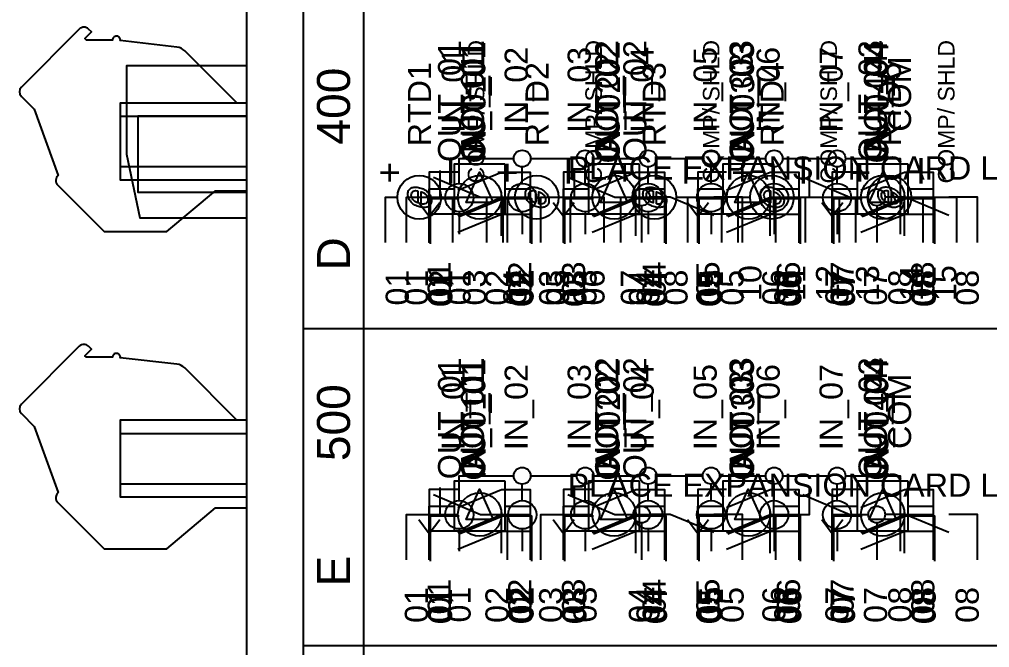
# Model space of a CAD drawing. Extents: x 0.3 to 23.7, y 0.2 to 17.8.
# Drawn here: x 8.674 to 11.563, y 3.17 to 5.042 of the extents above; entities that cross this region are included whole.
import ezdxf

# ---------------------------------------------------------------- set-up
doc = ezdxf.new("R2010")
doc.units = 0
doc.header["$MEASUREMENT"] = 0
for name, color, linetype in [('3_01__0-__EMPTY', 7, 'CONTINUOUS'), ('3_02__B-___3__DI___4__DO__', 7, 'CONTINUOUS'), ('3_03__1-___4__DI___4__DO_E', 7, 'CONTINUOUS'), ('3_04__C-___4__DI___4__DO_F', 7, 'CONTINUOUS'), ('3_05__D-___4__DI___3__DO_E', 7, 'CONTINUOUS'), ('3_06__2-___8__DO__ELECTROM', 7, 'CONTINUOUS'), ('3_07__3-___8__DI', 7, 'CONTINUOUS'), ('3_08__4-___14__DI', 7, 'CONTINUOUS'), ('3_09__6-___4__AI___4__AO__', 7, 'CONTINUOUS'), ('3_10__9-___10__RTD_INPUTS', 7, 'CONTINUOUS'), ('4_01__0-__EMPTY', 7, 'CONTINUOUS'), ('4_02__B-___3__DI___4__DO__', 7, 'CONTINUOUS'), ('4_03__1-___4__DI___4__DO_E', 7, 'CONTINUOUS'), ('4_04__C-___4__DI___4__DO_F', 7, 'CONTINUOUS'), ('4_05__D-___4__DI___3__DO_E', 7, 'CONTINUOUS'), ('4_06__2-___8__DO__ELECTROM', 7, 'CONTINUOUS'), ('4_07__3-___8__DI', 7, 'CONTINUOUS'), ('4_08__4-___14__DI', 7, 'CONTINUOUS'), ('4_09__6-___4__AI___4__AO__', 7, 'CONTINUOUS'), ('6_00_____DWG', 7, 'CONTINUOUS')]:
    doc.layers.add(name, color=color, linetype=linetype)
doc.styles.add('ARIAL', font='arial.ttf')

msp = doc.modelspace()

# ---------------------------------------------------------------- linework, layer by layer
at = {"layer": '3_02__B-___3__DI___4__DO__'}
msp.add_lwpolyline([(9.3216, 4.7925), (9.1662, 4.9479, 0.169586), (9.1428, 4.9592), (8.9746, 4.9783, 0.430941), (8.9636, 4.9915, 0.430926), (8.9511, 4.9797), (8.8741, 4.9797), (8.8692, 4.9846), (8.8887, 5.0041), (8.8803, 5.0125, 0.414218), (8.8525, 5.0125), (8.6799, 4.8399, 0.414213), (8.6799, 4.812), (8.7181, 4.7737), (8.7898, 4.5768, 0.440578), (8.7884, 4.5475), (8.9265, 4.4095), (9.1135, 4.4095), (9.2581, 4.5308), (9.3515, 4.5308)], format="xyb", dxfattribs=at)
for points in [[(9.3515, 4.7922), (8.9743, 4.7922), (8.9743, 4.5638), (9.3515, 4.5638)], [(8.9743, 4.7528), (9.3515, 4.7528)], [(8.9743, 4.6032), (9.3515, 4.6032)], [(9.8947, 4.3764), (9.8947, 4.5114), (9.9798, 4.5114)], [(9.9798, 4.4577), (10.1098, 4.5114), (10.1948, 4.5114), (10.1948, 4.3764)], [(10.2947, 4.3764), (10.2947, 4.5114), (10.3797, 4.5114)], [(10.3798, 4.4577), (10.5098, 4.5114), (10.5948, 4.5114), (10.5948, 4.3764)], [(10.6946, 4.3764), (10.6946, 4.5114), (10.7797, 4.5114)], [(10.7798, 4.4577), (10.9097, 4.5114), (10.9947, 4.5114), (10.9947, 4.3764)], [(11.0946, 4.3764), (11.0946, 4.5114), (11.1797, 4.5114)], [(11.1798, 4.4577), (11.3097, 4.5114), (11.3947, 4.5114), (11.3947, 4.3764)]]:
    msp.add_lwpolyline(points, dxfattribs=at)
at = {"layer": '3_03__1-___4__DI___4__DO_E'}
msp.add_lwpolyline([(9.3216, 4.7925), (9.1662, 4.9479, 0.169586), (9.1428, 4.9592), (8.9746, 4.9783, 0.430941), (8.9636, 4.9915, 0.430926), (8.9511, 4.9797), (8.8741, 4.9797), (8.8692, 4.9846), (8.8887, 5.0041), (8.8803, 5.0125, 0.414218), (8.8525, 5.0125), (8.6799, 4.8399, 0.414213), (8.6799, 4.812), (8.7181, 4.7737), (8.7898, 4.5768, 0.440578), (8.7884, 4.5475), (8.9265, 4.4095), (9.1135, 4.4095), (9.2581, 4.5308), (9.3515, 4.5308)], format="xyb", dxfattribs=at)
for points in [[(9.3515, 4.7922), (8.9743, 4.7922), (8.9743, 4.5638), (9.3515, 4.5638)], [(8.9743, 4.7528), (9.3515, 4.7528)], [(8.9743, 4.6032), (9.3515, 4.6032)], [(9.8945, 4.3764), (9.8945, 4.5114), (9.9796, 4.5114)], [(9.8945, 4.3764), (9.8945, 4.5114), (9.9796, 4.5114)], [(9.9797, 4.4577), (10.1096, 4.5114), (10.1946, 4.5114), (10.1946, 4.3764)], [(9.9797, 4.4577), (10.1096, 4.5114), (10.1946, 4.5114), (10.1946, 4.3764)], [(10.2945, 4.3764), (10.2945, 4.5114), (10.3796, 4.5114)], [(10.2945, 4.3764), (10.2945, 4.5114), (10.3796, 4.5114)], [(10.3796, 4.4577), (10.5096, 4.5114), (10.5946, 4.5114), (10.5946, 4.3764)], [(10.3796, 4.4577), (10.5096, 4.5114), (10.5946, 4.5114), (10.5946, 4.3764)], [(10.6945, 4.3764), (10.6945, 4.5114), (10.7796, 4.5114)], [(10.6945, 4.3764), (10.6945, 4.5114), (10.7796, 4.5114)], [(10.7796, 4.4577), (10.9096, 4.5114), (10.9946, 4.5114), (10.9946, 4.3764)], [(10.7796, 4.4577), (10.9096, 4.5114), (10.9946, 4.5114), (10.9946, 4.3764)], [(11.0944, 4.3764), (11.0944, 4.5114), (11.1795, 4.5114)], [(11.0944, 4.3764), (11.0944, 4.5114), (11.1795, 4.5114)], [(11.1796, 4.4577), (11.3096, 4.5114), (11.3945, 4.5114), (11.3945, 4.3764)], [(11.1796, 4.4577), (11.3096, 4.5114), (11.3945, 4.5114), (11.3945, 4.3764)]]:
    msp.add_lwpolyline(points, dxfattribs=at)
at = {"layer": '3_04__C-___4__DI___4__DO_F'}
msp.add_lwpolyline([(9.3216, 4.7925), (9.1662, 4.9479, 0.169586), (9.1428, 4.9592), (8.9746, 4.9783, 0.430941), (8.9636, 4.9915, 0.430926), (8.9511, 4.9797), (8.8741, 4.9797), (8.8692, 4.9846), (8.8887, 5.0041), (8.8803, 5.0125, 0.414218), (8.8525, 5.0125), (8.6799, 4.8399, 0.414213), (8.6799, 4.812), (8.7181, 4.7737), (8.7898, 4.5768, 0.440578), (8.7884, 4.5475), (8.9265, 4.4095), (9.1135, 4.4095), (9.2581, 4.5308), (9.3515, 4.5308)], format="xyb", dxfattribs=at)
for points in [[(9.3515, 4.7922), (8.9743, 4.7922), (8.9743, 4.5638), (9.3515, 4.5638)], [(8.9743, 4.7528), (9.3515, 4.7528)], [(8.9743, 4.6032), (9.3515, 4.6032)], [(9.9796, 4.5863), (9.8945, 4.5863), (9.8945, 4.3762)], [(9.9797, 4.5326), (10.1096, 4.5863), (10.1946, 4.5863), (10.1946, 4.4612)], [(10.3796, 4.5863), (10.2945, 4.5863), (10.2945, 4.3762)], [(10.3796, 4.5326), (10.5096, 4.5863), (10.5946, 4.5863), (10.5946, 4.4612)], [(10.7796, 4.5863), (10.6945, 4.5863), (10.6945, 4.3762)], [(10.7796, 4.5326), (10.9096, 4.5863), (10.9946, 4.5863), (10.9946, 4.4612)], [(11.1795, 4.5863), (11.0944, 4.5863), (11.0944, 4.3762)], [(11.1796, 4.5326), (11.3096, 4.5863), (11.3945, 4.5863), (11.3945, 4.4612)], [(10.1096, 4.3962), (10.1096, 4.5262)], [(10.5096, 4.3962), (10.5096, 4.5262)], [(10.9095, 4.3962), (10.9095, 4.5262)], [(11.3095, 4.3962), (11.3095, 4.5262)], [(9.9796, 4.4612), (9.8945, 4.4612)], [(9.9797, 4.4076), (10.1096, 4.4612), (10.1946, 4.4612), (10.1946, 4.3762)], [(10.3796, 4.4612), (10.2945, 4.4612)], [(10.3796, 4.4076), (10.5096, 4.4612), (10.5946, 4.4612), (10.5946, 4.3762)], [(10.7796, 4.4612), (10.6945, 4.4612)], [(10.7796, 4.4076), (10.9096, 4.4612), (10.9946, 4.4612), (10.9946, 4.3762)], [(11.1795, 4.4612), (11.0944, 4.4612)], [(11.1796, 4.4076), (11.3096, 4.4612), (11.3945, 4.4612), (11.3945, 4.3762)]]:
    msp.add_lwpolyline(points, dxfattribs=at)
at = {"layer": '3_05__D-___4__DI___3__DO_E'}
msp.add_lwpolyline([(9.3216, 4.7925), (9.1662, 4.9479, 0.169586), (9.1428, 4.9592), (8.9746, 4.9783, 0.430941), (8.9636, 4.9915, 0.430926), (8.9511, 4.9797), (8.8741, 4.9797), (8.8692, 4.9846), (8.8887, 5.0041), (8.8803, 5.0125, 0.414218), (8.8525, 5.0125), (8.6799, 4.8399, 0.414213), (8.6799, 4.812), (8.7181, 4.7737), (8.7898, 4.5768, 0.440578), (8.7884, 4.5475), (8.9265, 4.4095), (9.1135, 4.4095), (9.2581, 4.5308), (9.3515, 4.5308)], format="xyb", dxfattribs=at)
for points in [[(9.3515, 4.7922), (8.9743, 4.7922), (8.9743, 4.5638), (9.3515, 4.5638)], [(8.9743, 4.7528), (9.3515, 4.7528)], [(8.9743, 4.6032), (9.3515, 4.6032)], [(9.8265, 4.3763), (9.8265, 4.5114), (9.8265, 4.5114), (9.9265, 4.5114), (9.9266, 4.5914)], [(9.9066, 4.5714), (10.0466, 4.5114), (10.1266, 4.5114), (10.1266, 4.3764)], [(10.2265, 4.3763), (10.2265, 4.5114), (10.3266, 4.5114), (10.3265, 4.5114), (10.3265, 4.5914)], [(10.3066, 4.5714), (10.4466, 4.5114), (10.5016, 4.5114)], [(10.9266, 4.3763), (10.9266, 4.5114), (11.0267, 4.5114), (11.0266, 4.5114), (11.0266, 4.5914)], [(11.0066, 4.5714), (11.1466, 4.5114), (11.2017, 4.5114)], [(10.7416, 4.4577), (10.6116, 4.5114), (10.5516, 4.5114)], [(10.8267, 4.3764), (10.8267, 4.5114), (10.7416, 4.5114)], [(11.4416, 4.4577), (11.3117, 4.5114), (11.2517, 4.5114)], [(11.5268, 4.3764), (11.5268, 4.5114), (11.4417, 4.5114)], [(10.5266, 4.4864), (10.5266, 4.3764)], [(11.2267, 4.4864), (11.2267, 4.3764)]]:
    msp.add_lwpolyline(points, dxfattribs=at)
for centre in [(10.5266, 4.5114), (11.2267, 4.5114)]:
    msp.add_circle(centre, 0.025, dxfattribs=at)
at = {"layer": '3_06__2-___8__DO__ELECTROM'}
msp.add_lwpolyline([(9.3216, 4.7925), (9.1662, 4.9479, 0.169586), (9.1428, 4.9592), (8.9746, 4.9783, 0.430941), (8.9636, 4.9915, 0.430926), (8.9511, 4.9797), (8.8741, 4.9797), (8.8692, 4.9846), (8.8887, 5.0041), (8.8803, 5.0125, 0.414218), (8.8525, 5.0125), (8.6799, 4.8399, 0.414213), (8.6799, 4.812), (8.7181, 4.7737), (8.7898, 4.5768, 0.440578), (8.7884, 4.5475), (8.9265, 4.4095), (9.1135, 4.4095), (9.2581, 4.5308), (9.3515, 4.5308)], format="xyb", dxfattribs=at)
for points in [[(9.3515, 4.7922), (8.9743, 4.7922), (8.9743, 4.5638), (9.3515, 4.5638)], [(8.9743, 4.7528), (9.3515, 4.7528)], [(8.9743, 4.6032), (9.3515, 4.6032)], [(9.8985, 4.3725), (9.8985, 4.5075), (9.9836, 4.5075)], [(9.9837, 4.4538), (10.1136, 4.5075), (10.1986, 4.5075), (10.1986, 4.3725)], [(10.2985, 4.3725), (10.2985, 4.5075), (10.3836, 4.5075)], [(10.3836, 4.4538), (10.5136, 4.5075), (10.5986, 4.5075), (10.5986, 4.3725)], [(10.6985, 4.3725), (10.6985, 4.5075), (10.7836, 4.5075)], [(10.7836, 4.4538), (10.9136, 4.5075), (10.9986, 4.5075), (10.9986, 4.3725)], [(11.0985, 4.3725), (11.0985, 4.5075), (11.1836, 4.5075)], [(11.1836, 4.4538), (11.3136, 4.5075), (11.3986, 4.5075), (11.3986, 4.3725)]]:
    msp.add_lwpolyline(points, dxfattribs=at)
at = {"layer": '3_07__3-___8__DI'}
msp.add_lwpolyline([(9.3216, 4.7925), (9.1662, 4.9479, 0.169586), (9.1428, 4.9592), (8.9746, 4.9783, 0.430941), (8.9636, 4.9915, 0.430926), (8.9511, 4.9797), (8.8741, 4.9797), (8.8692, 4.9846), (8.8887, 5.0041), (8.8803, 5.0125, 0.414218), (8.8525, 5.0125), (8.6799, 4.8399, 0.414213), (8.6799, 4.812), (8.7181, 4.7737), (8.7898, 4.5768, 0.440578), (8.7884, 4.5475), (8.9265, 4.4095), (9.1135, 4.4095), (9.2581, 4.5308), (9.3515, 4.5308)], format="xyb", dxfattribs=at)
for points in [[(9.3515, 4.7922), (8.9743, 4.7922), (8.9743, 4.5638), (9.3515, 4.5638)], [(8.9743, 4.7528), (9.3515, 4.7528)], [(8.9743, 4.6032), (9.3515, 4.6032)], [(9.8948, 4.3764), (9.8948, 4.5114), (9.9798, 4.5114)], [(10.1098, 4.5114), (10.1948, 4.5114), (10.1948, 4.3764)], [(10.2949, 4.3764), (10.2949, 4.5114), (10.3799, 4.5114)], [(10.5099, 4.5114), (10.5949, 4.5114), (10.5949, 4.3764)], [(10.695, 4.3764), (10.695, 4.5114), (10.7799, 4.5114)], [(10.91, 4.5114), (10.995, 4.5114), (10.995, 4.3764)], [(11.0948, 4.3764), (11.0948, 4.5114), (11.1798, 4.5114)], [(11.3098, 4.5114), (11.3948, 4.5114), (11.3948, 4.3764)]]:
    msp.add_lwpolyline(points, dxfattribs=at)
for centre in [(10.0448, 4.5114), (10.4449, 4.5114), (10.845, 4.5114), (11.2448, 4.5114)]:
    msp.add_circle(centre, 0.065, dxfattribs=at)
at = {"layer": '3_08__4-___14__DI'}
msp.add_lwpolyline([(9.3216, 4.7925), (9.1662, 4.9479, 0.169586), (9.1428, 4.9592), (8.9746, 4.9783, 0.430941), (8.9636, 4.9915, 0.430926), (8.9511, 4.9797), (8.8741, 4.9797), (8.8692, 4.9846), (8.8887, 5.0041), (8.8803, 5.0125, 0.414218), (8.8525, 5.0125), (8.6799, 4.8399, 0.414213), (8.6799, 4.812), (8.7181, 4.7737), (8.7898, 4.5768, 0.440578), (8.7884, 4.5475), (8.9265, 4.4095), (9.1135, 4.4095), (9.2581, 4.5308), (9.3515, 4.5308)], format="xyb", dxfattribs=at)
for points in [[(9.3515, 4.7922), (8.9743, 4.7922), (8.9743, 4.5638), (9.3515, 4.5638)], [(8.9743, 4.7528), (9.3515, 4.7528)], [(9.9837, 4.5528), (9.9837, 4.6268), (10.1462, 4.6268)], [(10.1962, 4.6268), (10.3337, 4.6268)], [(10.3837, 4.6268), (10.5212, 4.6268)], [(10.5712, 4.6268), (10.7087, 4.6268)], [(10.7587, 4.6268), (10.8962, 4.6268)], [(10.9462, 4.6268), (11.0837, 4.6268)], [(11.1337, 4.6268), (11.2962, 4.6268), (11.2962, 4.4018)], [(8.9743, 4.6032), (9.3515, 4.6032)], [(10.1712, 4.5528), (10.1712, 4.6018)], [(10.3587, 4.5528), (10.3587, 4.6018)], [(10.5462, 4.5528), (10.5462, 4.6018)], [(10.7337, 4.5528), (10.7337, 4.6018)], [(10.9212, 4.5528), (10.9212, 4.6018)], [(11.1087, 4.5528), (11.1087, 4.6018)], [(9.9837, 4.4683), (9.9837, 4.4018)], [(10.1712, 4.4683), (10.1712, 4.4018)], [(10.3587, 4.4683), (10.3587, 4.4018)], [(10.5462, 4.4683), (10.5462, 4.4018)], [(10.7337, 4.4683), (10.7337, 4.4018)], [(10.9212, 4.4683), (10.9212, 4.4018)], [(11.1087, 4.4683), (11.1087, 4.4018)]]:
    msp.add_lwpolyline(points, dxfattribs=at)
for centre, radius in [((10.1712, 4.6268), 0.025), ((10.3587, 4.6268), 0.025), ((10.5462, 4.6268), 0.025), ((10.7337, 4.6268), 0.025), ((10.9212, 4.6268), 0.025), ((11.1087, 4.6268), 0.025), ((9.9837, 4.5105), 0.0422), ((10.1712, 4.5105), 0.0422), ((10.3587, 4.5105), 0.0422), ((10.5462, 4.5105), 0.0422), ((10.7337, 4.5105), 0.0422), ((10.9212, 4.5105), 0.0422), ((11.1087, 4.5105), 0.0422)]:
    msp.add_circle(centre, radius, dxfattribs=at)
at = {"layer": '3_09__6-___4__AI___4__AO__'}
msp.add_lwpolyline([(9.3216, 4.7925), (9.1662, 4.9479, 0.169586), (9.1428, 4.9592), (8.9746, 4.9783, 0.430941), (8.9636, 4.9915, 0.430926), (8.9511, 4.9797), (8.8741, 4.9797), (8.8692, 4.9846), (8.8887, 5.0041), (8.8803, 5.0125, 0.414218), (8.8525, 5.0125), (8.6799, 4.8399, 0.414213), (8.6799, 4.812), (8.7181, 4.7737), (8.7898, 4.5768, 0.440578), (8.7884, 4.5475), (8.9265, 4.4095), (9.1135, 4.4095), (9.2581, 4.5308), (9.3515, 4.5308)], format="xyb", dxfattribs=at)
for points in [[(9.3515, 4.7922), (8.9743, 4.7922), (8.9743, 4.5638), (9.3515, 4.5638)], [(8.9743, 4.7528), (9.3515, 4.7528)], [(8.9743, 4.6032), (9.3515, 4.6032)], [(10.1193, 4.6113), (10.1193, 4.4613), (9.9693, 4.4613), (9.9693, 4.6113), (10.1193, 4.6113)], [(10.5193, 4.6113), (10.5193, 4.4613), (10.3693, 4.4613), (10.3693, 4.6113), (10.5193, 4.6113)], [(10.9194, 4.6113), (10.9194, 4.4613), (10.7694, 4.4613), (10.7694, 4.6113), (10.9194, 4.6113)], [(11.3194, 4.6113), (11.3194, 4.4613), (11.1695, 4.4613), (11.1695, 4.6113), (11.3194, 4.6113)], [(10.0842, 4.4963), (10.0042, 4.4963), (10.0443, 4.5863), (10.0842, 4.4963)], [(10.4843, 4.4963), (10.4043, 4.4963), (10.4443, 4.5863), (10.4843, 4.4963)], [(10.8844, 4.4963), (10.8044, 4.4963), (10.8444, 4.5863), (10.8844, 4.4963)], [(11.2844, 4.4963), (11.2044, 4.4963), (11.2444, 4.5863), (11.2844, 4.4963)], [(9.8942, 4.4014), (9.8942, 4.5364), (9.9693, 4.5364)], [(10.1193, 4.5364), (10.1944, 4.5364), (10.1944, 4.4014)], [(10.2943, 4.4014), (10.2942, 4.5364), (10.3693, 4.5364)], [(10.5194, 4.5364), (10.5945, 4.5364), (10.5945, 4.4014)], [(10.6943, 4.4014), (10.6943, 4.5364), (10.7694, 4.5364)], [(10.9194, 4.5364), (10.9945, 4.5364), (10.9945, 4.4014)], [(11.0944, 4.4014), (11.0944, 4.5364), (11.1694, 4.5364)], [(11.3195, 4.5364), (11.3946, 4.5364), (11.3946, 4.4014)], [(9.863, 4.4964), (9.8942, 4.4551), (9.9254, 4.4964)], [(10.263, 4.4964), (10.2943, 4.4551), (10.3255, 4.4964)], [(10.6631, 4.4964), (10.6943, 4.4551), (10.7256, 4.4964)], [(11.0632, 4.4964), (11.0944, 4.4551), (11.1256, 4.4964)]]:
    msp.add_lwpolyline(points, dxfattribs=at)
at = {"layer": '3_10__9-___10__RTD_INPUTS'}
for points in [[(9.3515, 4.9035), (8.9932, 4.9035), (8.9932, 4.6397), (9.0326, 4.4507), (9.3515, 4.4507)], [(9.3515, 4.7529), (9.0267, 4.7529), (9.0267, 4.5265), (9.3515, 4.5265)], [(9.7646, 4.3764), (9.7646, 4.5114), (9.7996, 4.5114)], [(9.9296, 4.5114), (10.0646, 4.5114), (10.0646, 4.3764)], [(9.9646, 4.3764), (9.9646, 4.5114)], [(10.1146, 4.3764), (10.1146, 4.5114), (10.1496, 4.5114)], [(10.2796, 4.5114), (10.4146, 4.5114), (10.4146, 4.3764)], [(10.3146, 4.3764), (10.3146, 4.5114)], [(10.4646, 4.3764), (10.4646, 4.5114), (10.4996, 4.5114)], [(10.6296, 4.5114), (10.7646, 4.5114), (10.7646, 4.3764)], [(10.6646, 4.3764), (10.6646, 4.5114)], [(10.8146, 4.3766), (10.8146, 4.5116), (10.8496, 4.5116)], [(10.9796, 4.5116), (11.1146, 4.5116), (11.1146, 4.3766)], [(11.0146, 4.3766), (11.0146, 4.5116)], [(11.1646, 4.3766), (11.1646, 4.5116), (11.1996, 4.5116)], [(11.3296, 4.5116), (11.4646, 4.5116), (11.4646, 4.3766)], [(11.3646, 4.3766), (11.3646, 4.5116)]]:
    msp.add_lwpolyline(points, dxfattribs=at)
for points in [[(9.8312, 4.5268, -0.143998), (9.8363, 4.5361, -0.134668), (9.8455, 4.5411, -0.092608), (9.8583, 4.5416, -0.064693), (9.8731, 4.5377, -0.06933), (9.8858, 4.5303, -0.080584), (9.8951, 4.5203, -0.095051), (9.9001, 4.5084, -0.105205), (9.9001, 4.4958, -0.144282), (9.8951, 4.4866, -0.134327), (9.8858, 4.4816, -0.092374), (9.8731, 4.4811, -0.064684), (9.8583, 4.485, -0.069188), (9.8455, 4.4924, -0.080393), (9.8363, 4.5023, -0.095121), (9.8312, 4.5142, -0.105176)], [(10.1813, 4.5269, -0.143998), (10.1863, 4.5362, -0.134668), (10.1955, 4.5412, -0.092608), (10.2083, 4.5417, -0.064693), (10.2231, 4.5377, -0.06933), (10.2358, 4.5304, -0.080584), (10.2451, 4.5204, -0.095051), (10.2501, 4.5085, -0.105205), (10.2501, 4.4959, -0.144282), (10.2451, 4.4867, -0.134327), (10.2358, 4.4817, -0.092374), (10.2231, 4.4811, -0.064684), (10.2083, 4.4851, -0.069188), (10.1955, 4.4925, -0.080393), (10.1863, 4.5024, -0.095121), (10.1813, 4.5143, -0.105176)], [(10.5313, 4.5268, -0.143998), (10.5363, 4.5361, -0.134668), (10.5455, 4.5411, -0.092608), (10.5583, 4.5416, -0.064693), (10.5731, 4.5377, -0.06933), (10.5859, 4.5303, -0.080584), (10.5951, 4.5203, -0.095051), (10.6001, 4.5084, -0.105205), (10.6001, 4.4958, -0.144282), (10.5951, 4.4866, -0.134327), (10.5859, 4.4816, -0.092374), (10.5731, 4.4811, -0.064684), (10.5583, 4.485, -0.069188), (10.5455, 4.4924, -0.080393), (10.5363, 4.5023, -0.095121), (10.5313, 4.5142, -0.105176)], [(10.8813, 4.527, -0.143998), (10.8863, 4.5363, -0.134668), (10.8955, 4.5413, -0.092608), (10.9083, 4.5419, -0.064693), (10.9231, 4.5379, -0.06933), (10.9359, 4.5305, -0.080584), (10.9451, 4.5205, -0.095051), (10.9501, 4.5086, -0.105205), (10.9501, 4.496, -0.144282), (10.9451, 4.4868, -0.134327), (10.9359, 4.4818, -0.092374), (10.9231, 4.4813, -0.064684), (10.9083, 4.4852, -0.069188), (10.8955, 4.4926, -0.080393), (10.8863, 4.5026, -0.095121), (10.8813, 4.5144, -0.105176)], [(11.2313, 4.5271, -0.143998), (11.2363, 4.5364, -0.134668), (11.2455, 4.5414, -0.092608), (11.2583, 4.5419, -0.064693), (11.2731, 4.5379, -0.06933), (11.2859, 4.5306, -0.080584), (11.2951, 4.5206, -0.095051), (11.3001, 4.5087, -0.105205), (11.3001, 4.4961, -0.144282), (11.2951, 4.4869, -0.134327), (11.2859, 4.4819, -0.092374), (11.2731, 4.4813, -0.064684), (11.2583, 4.4853, -0.069188), (11.2455, 4.4927, -0.080393), (11.2363, 4.5026, -0.095121), (11.2313, 4.5145, -0.105176)], [(9.8607, 4.5306), (9.8607, 4.4947), (9.8576, 4.4958, -0.062591), (9.8497, 4.5006, -0.080511), (9.8441, 4.5067, -0.095491), (9.8412, 4.514, -0.097303), (9.8412, 4.5218, -0.142807), (9.8441, 4.5275, -0.135554), (9.8497, 4.5306, -0.08583), (9.8576, 4.5312)], [(9.8707, 4.4919), (9.8707, 4.5277), (9.8738, 4.5267, -0.062591), (9.8817, 4.5219, -0.080511), (9.8873, 4.5157, -0.095491), (9.8902, 4.5085, -0.097303), (9.8902, 4.5007, -0.142807), (9.8873, 4.495, -0.135554), (9.8817, 4.4919, -0.08583), (9.8738, 4.4913)], [(10.2107, 4.5307), (10.2107, 4.4948), (10.2076, 4.4959, -0.062591), (10.1997, 4.5007, -0.080511), (10.1941, 4.5068, -0.095491), (10.1912, 4.514, -0.097303), (10.1912, 4.5219, -0.142807), (10.1941, 4.5276, -0.135554), (10.1997, 4.5307, -0.08583), (10.2076, 4.5313)], [(10.2207, 4.4919), (10.2207, 4.5278), (10.2238, 4.5267, -0.062591), (10.2317, 4.5219, -0.080511), (10.2373, 4.5158, -0.095491), (10.2402, 4.5086, -0.097303), (10.2402, 4.5008, -0.142807), (10.2373, 4.4951, -0.135554), (10.2317, 4.4919, -0.08583), (10.2238, 4.4914)], [(10.5607, 4.5306), (10.5607, 4.4947), (10.5576, 4.4958, -0.062591), (10.5497, 4.5006, -0.080511), (10.5441, 4.5067, -0.095491), (10.5412, 4.514, -0.097303), (10.5412, 4.5218, -0.142807), (10.5441, 4.5275, -0.135554), (10.5497, 4.5306, -0.08583), (10.5576, 4.5312)], [(10.5707, 4.4919), (10.5707, 4.5277), (10.5738, 4.5267, -0.062591), (10.5817, 4.5219, -0.080511), (10.5873, 4.5157, -0.095491), (10.5902, 4.5085, -0.097303), (10.5902, 4.5007, -0.142807), (10.5873, 4.495, -0.135554), (10.5817, 4.4919, -0.08583), (10.5738, 4.4913)], [(10.9107, 4.5308), (10.9107, 4.495), (10.9076, 4.496, -0.062591), (10.8997, 4.5008, -0.080511), (10.8941, 4.5069, -0.095491), (10.8912, 4.5142, -0.097303), (10.8912, 4.522, -0.142807), (10.8941, 4.5277, -0.135554), (10.8997, 4.5308, -0.08583), (10.9076, 4.5314)], [(10.9207, 4.4921), (10.9207, 4.5279), (10.9238, 4.5269, -0.062591), (10.9317, 4.5221, -0.080511), (10.9373, 4.516, -0.095491), (10.9402, 4.5087, -0.097303), (10.9402, 4.5009, -0.142807), (10.9373, 4.4952, -0.135554), (10.9317, 4.4921, -0.08583), (10.9238, 4.4915)], [(11.2607, 4.5309), (11.2607, 4.495), (11.2576, 4.4961, -0.062591), (11.2497, 4.5009, -0.080511), (11.2441, 4.507, -0.095491), (11.2412, 4.5143, -0.097303), (11.2412, 4.5221, -0.142807), (11.2441, 4.5278, -0.135554), (11.2497, 4.5309, -0.08583), (11.2576, 4.5315)], [(11.2707, 4.4921), (11.2707, 4.528), (11.2738, 4.5269, -0.062591), (11.2817, 4.5221, -0.080511), (11.2873, 4.516, -0.095491), (11.2902, 4.5088, -0.097303), (11.2902, 4.501, -0.142807), (11.2873, 4.4953, -0.135554), (11.2817, 4.4921, -0.08583), (11.2738, 4.4916)]]:
    msp.add_lwpolyline(points, format="xyb", close=True, dxfattribs=at)
for centre in [(9.8646, 4.5114), (10.2146, 4.5114), (10.5646, 4.5114), (10.9146, 4.5116), (11.2646, 4.5116)]:
    msp.add_circle(centre, 0.065, dxfattribs=at)
at = {"layer": '4_02__B-___3__DI___4__DO__'}
msp.add_lwpolyline([(9.3216, 3.8475), (9.1662, 4.0029, 0.169586), (9.1428, 4.0142), (8.9746, 4.0333, 0.430941), (8.9636, 4.0465, 0.430926), (8.9511, 4.0347), (8.8741, 4.0347), (8.8692, 4.0396), (8.8887, 4.0591), (8.8803, 4.0675, 0.414218), (8.8525, 4.0675), (8.6799, 3.8949, 0.414213), (8.6799, 3.867), (8.7181, 3.8288), (8.7898, 3.6318, 0.440578), (8.7884, 3.6026), (8.9265, 3.4645), (9.1135, 3.4645), (9.2581, 3.5859), (9.3515, 3.5859)], format="xyb", dxfattribs=at)
for points in [[(9.3515, 3.8472), (8.9743, 3.8472), (8.9743, 3.6188), (9.3515, 3.6188)], [(8.9743, 3.8078), (9.3515, 3.8078)], [(8.9743, 3.6582), (9.3515, 3.6582)], [(9.8947, 3.4314), (9.8947, 3.5664), (9.9798, 3.5664)], [(9.9798, 3.5127), (10.1098, 3.5664), (10.1948, 3.5664), (10.1948, 3.4314)], [(10.2947, 3.4314), (10.2947, 3.5664), (10.3797, 3.5664)], [(10.3798, 3.5127), (10.5098, 3.5664), (10.5948, 3.5664), (10.5948, 3.4314)], [(10.6946, 3.4314), (10.6946, 3.5664), (10.7797, 3.5664)], [(10.7798, 3.5127), (10.9097, 3.5664), (10.9947, 3.5664), (10.9947, 3.4314)], [(11.0946, 3.4314), (11.0946, 3.5664), (11.1797, 3.5664)], [(11.1798, 3.5127), (11.3097, 3.5664), (11.3947, 3.5664), (11.3947, 3.4314)]]:
    msp.add_lwpolyline(points, dxfattribs=at)
at = {"layer": '4_03__1-___4__DI___4__DO_E'}
msp.add_lwpolyline([(9.3216, 3.8475), (9.1662, 4.0029, 0.169586), (9.1428, 4.0142), (8.9746, 4.0333, 0.430941), (8.9636, 4.0465, 0.430926), (8.9511, 4.0347), (8.8741, 4.0347), (8.8692, 4.0396), (8.8887, 4.0591), (8.8803, 4.0675, 0.414218), (8.8525, 4.0675), (8.6799, 3.8949, 0.414213), (8.6799, 3.867), (8.7181, 3.8288), (8.7898, 3.6318, 0.440578), (8.7884, 3.6026), (8.9265, 3.4645), (9.1135, 3.4645), (9.2581, 3.5859), (9.3515, 3.5859)], format="xyb", dxfattribs=at)
for points in [[(9.3515, 3.8472), (8.9743, 3.8472), (8.9743, 3.6188), (9.3515, 3.6188)], [(8.9743, 3.8078), (9.3515, 3.8078)], [(8.9743, 3.6582), (9.3515, 3.6582)], [(9.8945, 3.4314), (9.8945, 3.5664), (9.9796, 3.5664)], [(9.8945, 3.4314), (9.8945, 3.5664), (9.9796, 3.5664)], [(9.9797, 3.5127), (10.1096, 3.5664), (10.1946, 3.5664), (10.1946, 3.4314)], [(9.9797, 3.5127), (10.1096, 3.5664), (10.1946, 3.5664), (10.1946, 3.4314)], [(10.2945, 3.4314), (10.2945, 3.5664), (10.3796, 3.5664)], [(10.2945, 3.4314), (10.2945, 3.5664), (10.3796, 3.5664)], [(10.3796, 3.5127), (10.5096, 3.5664), (10.5946, 3.5664), (10.5946, 3.4314)], [(10.3796, 3.5127), (10.5096, 3.5664), (10.5946, 3.5664), (10.5946, 3.4314)], [(10.6945, 3.4314), (10.6945, 3.5664), (10.7796, 3.5664)], [(10.6945, 3.4314), (10.6945, 3.5664), (10.7796, 3.5664)], [(10.7796, 3.5127), (10.9096, 3.5664), (10.9946, 3.5664), (10.9946, 3.4314)], [(10.7796, 3.5127), (10.9096, 3.5664), (10.9946, 3.5664), (10.9946, 3.4314)], [(11.0944, 3.4314), (11.0944, 3.5664), (11.1795, 3.5664)], [(11.0944, 3.4314), (11.0944, 3.5664), (11.1795, 3.5664)], [(11.1796, 3.5127), (11.3096, 3.5664), (11.3945, 3.5664), (11.3945, 3.4314)], [(11.1796, 3.5127), (11.3096, 3.5664), (11.3945, 3.5664), (11.3945, 3.4314)]]:
    msp.add_lwpolyline(points, dxfattribs=at)
at = {"layer": '4_04__C-___4__DI___4__DO_F'}
msp.add_lwpolyline([(9.3216, 3.8475), (9.1662, 4.0029, 0.169586), (9.1428, 4.0142), (8.9746, 4.0333, 0.430941), (8.9636, 4.0465, 0.430926), (8.9511, 4.0347), (8.8741, 4.0347), (8.8692, 4.0396), (8.8887, 4.0591), (8.8803, 4.0675, 0.414218), (8.8525, 4.0675), (8.6799, 3.8949, 0.414213), (8.6799, 3.867), (8.7181, 3.8288), (8.7898, 3.6318, 0.440578), (8.7884, 3.6026), (8.9265, 3.4645), (9.1135, 3.4645), (9.2581, 3.5859), (9.3515, 3.5859)], format="xyb", dxfattribs=at)
for points in [[(9.3515, 3.8472), (8.9743, 3.8472), (8.9743, 3.6188), (9.3515, 3.6188)], [(8.9743, 3.8078), (9.3515, 3.8078)], [(8.9743, 3.6582), (9.3515, 3.6582)], [(9.9796, 3.6413), (9.8945, 3.6413), (9.8945, 3.4312)], [(9.9797, 3.5876), (10.1096, 3.6413), (10.1946, 3.6413), (10.1946, 3.5163)], [(10.3796, 3.6413), (10.2945, 3.6413), (10.2945, 3.4312)], [(10.3796, 3.5876), (10.5096, 3.6413), (10.5946, 3.6413), (10.5946, 3.5163)], [(10.7796, 3.6413), (10.6945, 3.6413), (10.6945, 3.4312)], [(10.7796, 3.5876), (10.9096, 3.6413), (10.9946, 3.6413), (10.9946, 3.5163)], [(11.1795, 3.6413), (11.0944, 3.6413), (11.0944, 3.4312)], [(11.1796, 3.5876), (11.3096, 3.6413), (11.3945, 3.6413), (11.3945, 3.5163)], [(10.1096, 3.4513), (10.1096, 3.5812)], [(10.5096, 3.4513), (10.5096, 3.5812)], [(10.9095, 3.4513), (10.9095, 3.5812)], [(11.3095, 3.4513), (11.3095, 3.5812)], [(9.9796, 3.5163), (9.8945, 3.5163)], [(9.9797, 3.4626), (10.1096, 3.5163), (10.1946, 3.5163), (10.1946, 3.4312)], [(10.3796, 3.5163), (10.2945, 3.5163)], [(10.3796, 3.4626), (10.5096, 3.5163), (10.5946, 3.5163), (10.5946, 3.4312)], [(10.7796, 3.5163), (10.6945, 3.5163)], [(10.7796, 3.4626), (10.9096, 3.5163), (10.9946, 3.5163), (10.9946, 3.4312)], [(11.1795, 3.5163), (11.0944, 3.5163)], [(11.1796, 3.4626), (11.3096, 3.5163), (11.3945, 3.5163), (11.3945, 3.4312)]]:
    msp.add_lwpolyline(points, dxfattribs=at)
at = {"layer": '4_05__D-___4__DI___3__DO_E'}
msp.add_lwpolyline([(9.3216, 3.8475), (9.1662, 4.0029, 0.169586), (9.1428, 4.0142), (8.9746, 4.0333, 0.430941), (8.9636, 4.0465, 0.430926), (8.9511, 4.0347), (8.8741, 4.0347), (8.8692, 4.0396), (8.8887, 4.0591), (8.8803, 4.0675, 0.414218), (8.8525, 4.0675), (8.6799, 3.8949, 0.414213), (8.6799, 3.867), (8.7181, 3.8288), (8.7898, 3.6318, 0.440578), (8.7884, 3.6026), (8.9265, 3.4645), (9.1135, 3.4645), (9.2581, 3.5859), (9.3515, 3.5859)], format="xyb", dxfattribs=at)
for points in [[(9.3515, 3.8472), (8.9743, 3.8472), (8.9743, 3.6188), (9.3515, 3.6188)], [(8.9743, 3.8078), (9.3515, 3.8078)], [(8.9743, 3.6582), (9.3515, 3.6582)], [(9.8265, 3.4313), (9.8265, 3.5664), (9.8265, 3.5664), (9.9265, 3.5664), (9.9266, 3.6464)], [(10.2265, 3.4313), (10.2265, 3.5664), (10.3266, 3.5664), (10.3265, 3.5664), (10.3265, 3.6464)], [(10.9266, 3.4313), (10.9266, 3.5664), (11.0267, 3.5664), (11.0266, 3.5664), (11.0266, 3.6464)], [(9.9066, 3.6264), (10.0466, 3.5664), (10.1266, 3.5664), (10.1266, 3.4314)], [(10.3066, 3.6264), (10.4466, 3.5664), (10.5016, 3.5664)], [(11.0066, 3.6264), (11.1466, 3.5664), (11.2017, 3.5664)], [(10.7416, 3.5127), (10.6116, 3.5664), (10.5516, 3.5664)], [(10.8267, 3.4314), (10.8267, 3.5664), (10.7416, 3.5664)], [(11.4416, 3.5127), (11.3117, 3.5664), (11.2517, 3.5664)], [(11.5268, 3.4314), (11.5268, 3.5664), (11.4417, 3.5664)], [(10.5266, 3.5414), (10.5266, 3.4314)], [(11.2267, 3.5414), (11.2267, 3.4314)]]:
    msp.add_lwpolyline(points, dxfattribs=at)
for centre in [(10.5266, 3.5664), (11.2267, 3.5664)]:
    msp.add_circle(centre, 0.025, dxfattribs=at)
at = {"layer": '4_06__2-___8__DO__ELECTROM'}
msp.add_lwpolyline([(9.3216, 3.8475), (9.1662, 4.0029, 0.169586), (9.1428, 4.0142), (8.9746, 4.0333, 0.430941), (8.9636, 4.0465, 0.430926), (8.9511, 4.0347), (8.8741, 4.0347), (8.8692, 4.0396), (8.8887, 4.0591), (8.8803, 4.0675, 0.414218), (8.8525, 4.0675), (8.6799, 3.8949, 0.414213), (8.6799, 3.867), (8.7181, 3.8288), (8.7898, 3.6318, 0.440578), (8.7884, 3.6026), (8.9265, 3.4645), (9.1135, 3.4645), (9.2581, 3.5859), (9.3515, 3.5859)], format="xyb", dxfattribs=at)
for points in [[(9.3515, 3.8472), (8.9743, 3.8472), (8.9743, 3.6188), (9.3515, 3.6188)], [(8.9743, 3.8078), (9.3515, 3.8078)], [(8.9743, 3.6582), (9.3515, 3.6582)], [(9.8985, 3.4275), (9.8985, 3.5625), (9.9836, 3.5625)], [(9.9837, 3.5088), (10.1136, 3.5625), (10.1986, 3.5625), (10.1986, 3.4275)], [(10.2985, 3.4275), (10.2985, 3.5625), (10.3836, 3.5625)], [(10.3836, 3.5088), (10.5136, 3.5625), (10.5986, 3.5625), (10.5986, 3.4275)], [(10.6985, 3.4275), (10.6985, 3.5625), (10.7836, 3.5625)], [(10.7836, 3.5088), (10.9136, 3.5625), (10.9986, 3.5625), (10.9986, 3.4275)], [(11.0985, 3.4275), (11.0985, 3.5625), (11.1836, 3.5625)], [(11.1836, 3.5088), (11.3136, 3.5625), (11.3986, 3.5625), (11.3986, 3.4275)]]:
    msp.add_lwpolyline(points, dxfattribs=at)
at = {"layer": '4_07__3-___8__DI'}
msp.add_lwpolyline([(9.3216, 3.8475), (9.1662, 4.0029, 0.169586), (9.1428, 4.0142), (8.9746, 4.0333, 0.430941), (8.9636, 4.0465, 0.430926), (8.9511, 4.0347), (8.8741, 4.0347), (8.8692, 4.0396), (8.8887, 4.0591), (8.8803, 4.0675, 0.414218), (8.8525, 4.0675), (8.6799, 3.8949, 0.414213), (8.6799, 3.867), (8.7181, 3.8288), (8.7898, 3.6318, 0.440578), (8.7884, 3.6026), (8.9265, 3.4645), (9.1135, 3.4645), (9.2581, 3.5859), (9.3515, 3.5859)], format="xyb", dxfattribs=at)
for points in [[(9.3515, 3.8472), (8.9743, 3.8472), (8.9743, 3.6188), (9.3515, 3.6188)], [(8.9743, 3.8078), (9.3515, 3.8078)], [(8.9743, 3.6582), (9.3515, 3.6582)], [(9.8948, 3.4314), (9.8948, 3.5664), (9.9798, 3.5664)], [(10.1098, 3.5664), (10.1948, 3.5664), (10.1948, 3.4314)], [(10.2949, 3.4314), (10.2949, 3.5664), (10.3799, 3.5664)], [(10.5099, 3.5664), (10.5949, 3.5664), (10.5949, 3.4314)], [(10.695, 3.4314), (10.695, 3.5664), (10.7799, 3.5664)], [(10.91, 3.5664), (10.995, 3.5664), (10.995, 3.4314)], [(11.0948, 3.4314), (11.0948, 3.5664), (11.1798, 3.5664)], [(11.3098, 3.5664), (11.3948, 3.5664), (11.3948, 3.4314)]]:
    msp.add_lwpolyline(points, dxfattribs=at)
for centre in [(10.0448, 3.5664), (10.4449, 3.5664), (10.845, 3.5664), (11.2448, 3.5664)]:
    msp.add_circle(centre, 0.065, dxfattribs=at)
at = {"layer": '4_08__4-___14__DI'}
msp.add_lwpolyline([(9.3216, 3.8475), (9.1662, 4.0029, 0.169586), (9.1428, 4.0142), (8.9746, 4.0333, 0.430941), (8.9636, 4.0465, 0.430926), (8.9511, 4.0347), (8.8741, 4.0347), (8.8692, 4.0396), (8.8887, 4.0591), (8.8803, 4.0675, 0.414218), (8.8525, 4.0675), (8.6799, 3.8949, 0.414213), (8.6799, 3.867), (8.7181, 3.8288), (8.7898, 3.6318, 0.440578), (8.7884, 3.6026), (8.9265, 3.4645), (9.1135, 3.4645), (9.2581, 3.5859), (9.3515, 3.5859)], format="xyb", dxfattribs=at)
for points in [[(9.3515, 3.8472), (8.9743, 3.8472), (8.9743, 3.6188), (9.3515, 3.6188)], [(8.9743, 3.8078), (9.3515, 3.8078)], [(9.9837, 3.6078), (9.9837, 3.6818), (10.1462, 3.6818)], [(10.1962, 3.6818), (10.3337, 3.6818)], [(10.3837, 3.6818), (10.5212, 3.6818)], [(10.5712, 3.6818), (10.7087, 3.6818)], [(10.7587, 3.6818), (10.8962, 3.6818)], [(10.9462, 3.6818), (11.0837, 3.6818)], [(11.1337, 3.6818), (11.2962, 3.6818), (11.2962, 3.4568)], [(8.9743, 3.6582), (9.3515, 3.6582)], [(10.1712, 3.6078), (10.1712, 3.6568)], [(10.3587, 3.6078), (10.3587, 3.6568)], [(10.5462, 3.6078), (10.5462, 3.6568)], [(10.7337, 3.6078), (10.7337, 3.6568)], [(10.9212, 3.6078), (10.9212, 3.6568)], [(11.1087, 3.6078), (11.1087, 3.6568)], [(9.9837, 3.5233), (9.9837, 3.4568)], [(10.1712, 3.5233), (10.1712, 3.4568)], [(10.3587, 3.5233), (10.3587, 3.4568)], [(10.5462, 3.5233), (10.5462, 3.4568)], [(10.7337, 3.5233), (10.7337, 3.4568)], [(10.9212, 3.5233), (10.9212, 3.4568)], [(11.1087, 3.5233), (11.1087, 3.4568)]]:
    msp.add_lwpolyline(points, dxfattribs=at)
for centre, radius in [((10.1712, 3.6818), 0.025), ((10.3587, 3.6818), 0.025), ((10.5462, 3.6818), 0.025), ((10.7337, 3.6818), 0.025), ((10.9212, 3.6818), 0.025), ((11.1087, 3.6818), 0.025), ((9.9837, 3.5655), 0.0422), ((10.1712, 3.5655), 0.0422), ((10.3587, 3.5655), 0.0422), ((10.5462, 3.5655), 0.0422), ((10.7337, 3.5655), 0.0422), ((10.9212, 3.5655), 0.0422), ((11.1087, 3.5655), 0.0422)]:
    msp.add_circle(centre, radius, dxfattribs=at)
at = {"layer": '4_09__6-___4__AI___4__AO__'}
msp.add_lwpolyline([(9.3216, 3.8475), (9.1662, 4.0029, 0.169586), (9.1428, 4.0142), (8.9746, 4.0333, 0.430941), (8.9636, 4.0465, 0.430926), (8.9511, 4.0347), (8.8741, 4.0347), (8.8692, 4.0396), (8.8887, 4.0591), (8.8803, 4.0675, 0.414218), (8.8525, 4.0675), (8.6799, 3.8949, 0.414213), (8.6799, 3.867), (8.7181, 3.8288), (8.7898, 3.6318, 0.440578), (8.7884, 3.6026), (8.9265, 3.4645), (9.1135, 3.4645), (9.2581, 3.5859), (9.3515, 3.5859)], format="xyb", dxfattribs=at)
for points in [[(9.3515, 3.8472), (8.9743, 3.8472), (8.9743, 3.6188), (9.3515, 3.6188)], [(8.9743, 3.8078), (9.3515, 3.8078)], [(8.9743, 3.6582), (9.3515, 3.6582)], [(10.1193, 3.6663), (10.1193, 3.5164), (9.9693, 3.5164), (9.9693, 3.6663), (10.1193, 3.6663)], [(10.0842, 3.5514), (10.0042, 3.5514), (10.0443, 3.6414), (10.0842, 3.5514)], [(10.5193, 3.6663), (10.5193, 3.5164), (10.3693, 3.5164), (10.3693, 3.6663), (10.5193, 3.6663)], [(10.4843, 3.5514), (10.4043, 3.5514), (10.4443, 3.6414), (10.4843, 3.5514)], [(10.9194, 3.6663), (10.9194, 3.5164), (10.7694, 3.5164), (10.7694, 3.6663), (10.9194, 3.6663)], [(10.8844, 3.5514), (10.8044, 3.5514), (10.8444, 3.6414), (10.8844, 3.5514)], [(11.3194, 3.6663), (11.3194, 3.5164), (11.1695, 3.5164), (11.1695, 3.6663), (11.3194, 3.6663)], [(11.2844, 3.5514), (11.2044, 3.5514), (11.2444, 3.6414), (11.2844, 3.5514)], [(9.8942, 3.4564), (9.8942, 3.5914), (9.9693, 3.5914)], [(10.1193, 3.5914), (10.1944, 3.5914), (10.1944, 3.4564)], [(10.2943, 3.4564), (10.2942, 3.5914), (10.3693, 3.5914)], [(10.5194, 3.5914), (10.5945, 3.5914), (10.5945, 3.4564)], [(10.6943, 3.4564), (10.6943, 3.5914), (10.7694, 3.5914)], [(10.9194, 3.5914), (10.9945, 3.5914), (10.9945, 3.4564)], [(11.0944, 3.4564), (11.0944, 3.5914), (11.1694, 3.5914)], [(11.3195, 3.5914), (11.3946, 3.5914), (11.3946, 3.4564)], [(9.863, 3.5514), (9.8942, 3.5101), (9.9254, 3.5514)], [(10.263, 3.5514), (10.2943, 3.5101), (10.3255, 3.5514)], [(10.6631, 3.5514), (10.6943, 3.5101), (10.7256, 3.5514)], [(11.0632, 3.5514), (11.0944, 3.5101), (11.1256, 3.5514)]]:
    msp.add_lwpolyline(points, dxfattribs=at)
at = {"layer": '6_00_____DWG'}
msp.add_lwpolyline([(9.3515, 8.8524), (14.4705, 8.8524), (14.4705, 1.569), (9.3515, 1.569)], close=True, dxfattribs=at)
msp.add_lwpolyline([(13.3087, 8.3481), (9.5987, 8.3481, 0.414213), (9.5187, 8.2681), (9.5187, 2.1031, 0.414212), (9.5987, 2.0231), (13.3087, 2.0231, 0.414211), (13.3887, 2.1031), (13.3887, 8.2681, 0.414219)], format="xyb", close=True, dxfattribs=at)
for points in [[(9.6985, 8.3481), (9.6985, 2.0231)], [(13.3887, 4.1198), (9.5187, 4.1198)], [(13.3887, 3.1748), (9.5187, 3.1748)]]:
    msp.add_lwpolyline(points, dxfattribs=at)

# ---------------------------------------------------------------- texts
at = {"layer": '3_01__0-__EMPTY', "style": 'ARIAL'}
msp.add_text('PLACE EXPANSION CARD LABEL HERE', height=0.068833, dxfattribs=at).set_placement((10.3062, 4.5642))
at = {"layer": '3_02__B-___3__DI___4__DO__', "style": 'ARIAL'}
for s, p in [('OUT_01', (10.0574, 4.6163)), ('OUT_02', (10.4574, 4.6163)), ('OUT_03', (10.8574, 4.6163)), ('OUT_04', (11.2574, 4.6163)), ('01', (9.9584, 4.1885)), ('02', (10.1984, 4.1885)), ('03', (10.3584, 4.1885)), ('04', (10.5984, 4.1885)), ('05', (10.7583, 4.1885)), ('06', (10.9982, 4.1885)), ('07', (11.1582, 4.1885)), ('08', (11.3982, 4.1885))]:
    msp.add_text(s, height=0.06883, rotation=90, dxfattribs=at).set_placement(p)
at = {"layer": '3_03__1-___4__DI___4__DO_E', "style": 'ARIAL'}
for s, p in [('OUT_01', (10.0573, 4.6163)), ('OUT_01', (10.0572, 4.6161)), ('OUT_02', (10.4572, 4.6163)), ('OUT_02', (10.4572, 4.6161)), ('OUT_03', (10.8572, 4.6163)), ('OUT_03', (10.8572, 4.6161)), ('OUT_04', (11.2572, 4.6163)), ('OUT_04', (11.2572, 4.6161)), ('01', (9.9584, 4.1884)), ('01', (9.9584, 4.1883)), ('02', (10.1983, 4.1884)), ('02', (10.1984, 4.1883)), ('03', (10.3583, 4.1884)), ('03', (10.3583, 4.1883)), ('04', (10.5983, 4.1884)), ('04', (10.5984, 4.1883)), ('05', (10.7583, 4.1884)), ('05', (10.7583, 4.1883)), ('06', (10.9982, 4.1884)), ('06', (10.9982, 4.1883)), ('07', (11.1582, 4.1884)), ('07', (11.1582, 4.1883)), ('08', (11.3982, 4.1884)), ('08', (11.3982, 4.1883))]:
    msp.add_text(s, height=0.06883, rotation=90, dxfattribs=at).set_placement(p)
at = {"layer": '3_04__C-___4__DI___4__DO_F', "style": 'ARIAL'}
for s, p in [('OUT_01', (10.0613, 4.6124)), ('OUT_02', (10.4612, 4.6124)), ('OUT_03', (10.8612, 4.6124)), ('OUT_04', (11.2612, 4.6124)), ('01', (9.9623, 4.1845)), ('02', (10.2023, 4.1845)), ('03', (10.3623, 4.1845)), ('04', (10.6023, 4.1845)), ('05', (10.7623, 4.1845)), ('06', (11.0022, 4.1845)), ('07', (11.1621, 4.1845)), ('08', (11.4022, 4.1845))]:
    msp.add_text(s, height=0.06883, rotation=90, dxfattribs=at).set_placement(p)
at = {"layer": '3_05__D-___4__DI___3__DO_E', "style": 'ARIAL'}
for s, p in [('OUT_01', (9.9893, 4.6163)), ('OUT_02', (10.5411, 4.6163)), ('OUT_03', (11.2412, 4.6163)), ('01', (9.8904, 4.1884)), ('02', (10.1304, 4.1884)), ('03', (10.2903, 4.1884)), ('04', (10.5574, 4.1884)), ('05', (10.8304, 4.1884)), ('06', (10.9904, 4.1884)), ('07', (11.2575, 4.1884)), ('08', (11.5305, 4.1884))]:
    msp.add_text(s, height=0.06883, rotation=90, dxfattribs=at).set_placement(p)
at = {"layer": '3_06__2-___8__DO__ELECTROM', "style": 'ARIAL'}
for s, p in [('OUT_01', (10.0613, 4.6124)), ('OUT_02', (10.4613, 4.6124)), ('OUT_03', (10.8612, 4.6124)), ('OUT_04', (11.2612, 4.6124)), ('01', (9.9624, 4.1845)), ('02', (10.2024, 4.1845)), ('03', (10.3623, 4.1845)), ('04', (10.6023, 4.1845)), ('05', (10.7623, 4.1845)), ('06', (11.0022, 4.1845)), ('07', (11.1622, 4.1845)), ('08', (11.4022, 4.1845))]:
    msp.add_text(s, height=0.06883, rotation=90, dxfattribs=at).set_placement(p)
at = {"layer": '3_07__3-___8__DI', "style": 'ARIAL'}
for s, p in [('IN_01', (10.062, 4.6172)), ('IN_02', (10.4621, 4.6172)), ('IN_03', (10.862, 4.6172)), ('IN_04', (11.262, 4.6172)), ('01', (9.9586, 4.1884)), ('02', (10.1986, 4.1884)), ('03', (10.3585, 4.1884)), ('04', (10.5985, 4.1884)), ('05', (10.7585, 4.1884)), ('06', (10.9984, 4.1884)), ('07', (11.1584, 4.1884)), ('08', (11.3984, 4.1884))]:
    msp.add_text(s, height=0.06883, rotation=90, dxfattribs=at).set_placement(p)
at = {"layer": '3_08__4-___14__DI', "style": 'ARIAL'}
for s, p in [('IN_01', (10.0002, 4.7031)), ('IN_02', (10.1877, 4.7031)), ('IN_03', (10.3752, 4.7031)), ('IN_04', (10.5627, 4.7031)), ('IN_05', (10.7502, 4.7031)), ('IN_06', (10.9377, 4.7031)), ('IN_07', (11.1252, 4.7031)), ('COM', (11.329, 4.7067)), ('01', (10.0176, 4.1895)), ('02', (10.2051, 4.1895)), ('03', (10.3926, 4.1895)), ('04', (10.5801, 4.1895)), ('05', (10.7676, 4.1895)), ('06', (10.9551, 4.1895)), ('07', (11.1426, 4.1895)), ('08', (11.3301, 4.1895))]:
    msp.add_text(s, height=0.06883, rotation=90, dxfattribs=at).set_placement(p)
at = {"layer": '3_09__6-___4__AI___4__AO__', "style": 'ARIAL'}
for s, p in [('AO_01', (10.0573, 4.6422)), ('AO_02', (10.4573, 4.6422)), ('AO_03', (10.8573, 4.6422)), ('AO_04', (11.2572, 4.6422)), ('01', (9.9584, 4.2134)), ('02', (10.1984, 4.2134)), ('03', (10.3583, 4.2134)), ('04', (10.5984, 4.2134)), ('05', (10.7583, 4.2134)), ('06', (10.9982, 4.2134)), ('07', (11.1582, 4.2134)), ('08', (11.3982, 4.2134))]:
    msp.add_text(s, height=0.06883, rotation=90, dxfattribs=at).set_placement(p)
at = {"layer": '3_10__9-___10__RTD_INPUTS', "style": 'ARIAL'}
for s, height, p in [('COMP/ SHLD', 0.04917, (10.0583, 4.5527)), ('COMP/ SHLD', 0.04917, (10.4083, 4.5527)), ('COMP/ SHLD', 0.04917, (10.7583, 4.5527)), ('COMP/ SHLD', 0.04917, (11.1083, 4.5527)), ('COMP/ SHLD', 0.04917, (11.4583, 4.5527)), ('RTD4', 0.06883, (10.9497, 4.6632)), ('RTD1', 0.06883, (9.8997, 4.6632)), ('RTD2', 0.06883, (10.2497, 4.6632)), ('RTD3', 0.06883, (10.5986, 4.6632)), ('RTD5', 0.06883, (11.2986, 4.6632)), ('–', 0.0978, (9.9944, 4.5522)), ('–', 0.0978, (10.3444, 4.5522)), ('–', 0.0978, (10.6944, 4.5522)), ('–', 0.0978, (11.0444, 4.5522)), ('–', 0.0978, (11.3944, 4.5522)), ('+', 0.0787, (9.8144, 4.5524)), ('+', 0.0787, (10.1644, 4.5524)), ('+', 0.0787, (10.5144, 4.5524)), ('+', 0.0787, (10.8644, 4.5524)), ('+', 0.0787, (11.2144, 4.5524)), ('10', 0.06883, (10.8835, 4.2024)), ('11', 0.06883, (11.0146, 4.2024)), ('12', 0.06883, (11.1146, 4.2024)), ('13', 0.06883, (11.2335, 4.2024)), ('14', 0.06883, (11.3646, 4.2024)), ('15', 0.06883, (11.4635, 4.2024)), ('01', 0.06883, (9.8335, 4.189)), ('02', 0.06883, (9.9635, 4.189)), ('03', 0.06883, (10.0635, 4.189)), ('04', 0.06883, (10.1835, 4.189)), ('05', 0.06883, (10.3109, 4.189)), ('06', 0.06883, (10.4164, 4.189)), ('07', 0.06883, (10.5335, 4.189)), ('08', 0.06883, (10.6635, 4.189)), ('09', 0.06883, (10.7635, 4.189))]:
    msp.add_text(s, height=height, rotation=90, dxfattribs=at).set_placement(p)
at = {"layer": '4_01__0-__EMPTY', "style": 'ARIAL'}
msp.add_text('PLACE EXPANSION CARD LABEL HERE', height=0.068833, dxfattribs=at).set_placement((10.3062, 3.6193))
at = {"layer": '4_02__B-___3__DI___4__DO__', "style": 'ARIAL'}
for s, p in [('OUT_01', (10.0574, 3.6713)), ('OUT_02', (10.4574, 3.6713)), ('OUT_03', (10.8574, 3.6713)), ('OUT_04', (11.2574, 3.6713)), ('01', (9.9584, 3.2435)), ('02', (10.1984, 3.2435)), ('03', (10.3584, 3.2435)), ('04', (10.5984, 3.2435)), ('05', (10.7583, 3.2435)), ('06', (10.9982, 3.2435)), ('07', (11.1582, 3.2435)), ('08', (11.3982, 3.2435))]:
    msp.add_text(s, height=0.06883, rotation=90, dxfattribs=at).set_placement(p)
at = {"layer": '4_03__1-___4__DI___4__DO_E', "style": 'ARIAL'}
for s, p in [('OUT_01', (10.0573, 3.6713)), ('OUT_01', (10.0572, 3.6711)), ('OUT_02', (10.4572, 3.6713)), ('OUT_02', (10.4572, 3.6711)), ('OUT_03', (10.8572, 3.6713)), ('OUT_03', (10.8572, 3.6711)), ('OUT_04', (11.2572, 3.6713)), ('OUT_04', (11.2572, 3.6711)), ('01', (9.9584, 3.2434)), ('01', (9.9584, 3.2433)), ('02', (10.1983, 3.2434)), ('02', (10.1984, 3.2433)), ('03', (10.3583, 3.2434)), ('03', (10.3583, 3.2433)), ('04', (10.5983, 3.2434)), ('04', (10.5984, 3.2433)), ('05', (10.7583, 3.2434)), ('05', (10.7583, 3.2433)), ('06', (10.9982, 3.2434)), ('06', (10.9982, 3.2433)), ('07', (11.1582, 3.2434)), ('07', (11.1582, 3.2433)), ('08', (11.3982, 3.2434)), ('08', (11.3982, 3.2433))]:
    msp.add_text(s, height=0.06883, rotation=90, dxfattribs=at).set_placement(p)
at = {"layer": '4_04__C-___4__DI___4__DO_F', "style": 'ARIAL'}
for s, p in [('OUT_01', (10.0613, 3.6674)), ('OUT_02', (10.4612, 3.6674)), ('OUT_03', (10.8612, 3.6674)), ('OUT_04', (11.2612, 3.6674)), ('01', (9.9623, 3.2395)), ('02', (10.2023, 3.2395)), ('03', (10.3623, 3.2395)), ('04', (10.6023, 3.2395)), ('05', (10.7623, 3.2395)), ('06', (11.0022, 3.2395)), ('07', (11.1621, 3.2395)), ('08', (11.4022, 3.2395))]:
    msp.add_text(s, height=0.06883, rotation=90, dxfattribs=at).set_placement(p)
at = {"layer": '4_05__D-___4__DI___3__DO_E', "style": 'ARIAL'}
for s, p in [('OUT_01', (9.9893, 3.6713)), ('OUT_02', (10.5411, 3.6713)), ('OUT_03', (11.2412, 3.6713)), ('01', (9.8904, 3.2434)), ('02', (10.1304, 3.2434)), ('03', (10.2903, 3.2434)), ('04', (10.5574, 3.2434)), ('05', (10.8304, 3.2434)), ('06', (10.9904, 3.2434)), ('07', (11.2575, 3.2434)), ('08', (11.5305, 3.2434))]:
    msp.add_text(s, height=0.06883, rotation=90, dxfattribs=at).set_placement(p)
at = {"layer": '4_06__2-___8__DO__ELECTROM', "style": 'ARIAL'}
for s, p in [('OUT_01', (10.0613, 3.6674)), ('OUT_02', (10.4613, 3.6674)), ('OUT_03', (10.8612, 3.6674)), ('OUT_04', (11.2612, 3.6674)), ('01', (9.9624, 3.2396)), ('02', (10.2024, 3.2396)), ('03', (10.3623, 3.2396)), ('04', (10.6023, 3.2396)), ('05', (10.7623, 3.2396)), ('06', (11.0022, 3.2396)), ('07', (11.1622, 3.2396)), ('08', (11.4022, 3.2396))]:
    msp.add_text(s, height=0.06883, rotation=90, dxfattribs=at).set_placement(p)
at = {"layer": '4_07__3-___8__DI', "style": 'ARIAL'}
for s, p in [('IN_01', (10.062, 3.6722)), ('IN_02', (10.4621, 3.6722)), ('IN_03', (10.862, 3.6722)), ('IN_04', (11.262, 3.6722)), ('01', (9.9586, 3.2434)), ('02', (10.1986, 3.2434)), ('03', (10.3585, 3.2434)), ('04', (10.5985, 3.2434)), ('05', (10.7585, 3.2434)), ('06', (10.9984, 3.2434)), ('07', (11.1584, 3.2434)), ('08', (11.3984, 3.2434))]:
    msp.add_text(s, height=0.06883, rotation=90, dxfattribs=at).set_placement(p)
at = {"layer": '4_08__4-___14__DI', "style": 'ARIAL'}
for s, p in [('IN_01', (10.0002, 3.7581)), ('IN_02', (10.1877, 3.7581)), ('IN_03', (10.3752, 3.7581)), ('IN_04', (10.5627, 3.7581)), ('IN_05', (10.7502, 3.7581)), ('IN_06', (10.9377, 3.7581)), ('IN_07', (11.1252, 3.7581)), ('COM', (11.329, 3.7617)), ('01', (10.0176, 3.2445)), ('02', (10.2051, 3.2445)), ('03', (10.3926, 3.2445)), ('04', (10.5801, 3.2445)), ('05', (10.7676, 3.2445)), ('06', (10.9551, 3.2445)), ('07', (11.1426, 3.2445)), ('08', (11.3301, 3.2445))]:
    msp.add_text(s, height=0.06883, rotation=90, dxfattribs=at).set_placement(p)
at = {"layer": '4_09__6-___4__AI___4__AO__', "style": 'ARIAL'}
for s, p in [('AO_01', (10.0573, 3.6972)), ('AO_02', (10.4573, 3.6972)), ('AO_03', (10.8573, 3.6972)), ('AO_04', (11.2572, 3.6972)), ('01', (9.9584, 3.2684)), ('02', (10.1984, 3.2684)), ('03', (10.3583, 3.2684)), ('04', (10.5984, 3.2684)), ('05', (10.7583, 3.2684)), ('06', (10.9982, 3.2684)), ('07', (11.1582, 3.2684)), ('08', (11.3982, 3.2684))]:
    msp.add_text(s, height=0.06883, rotation=90, dxfattribs=at).set_placement(p)
at = {"layer": '6_00_____DWG', "style": 'ARIAL'}
for s, height, p in [('400', 0.09833, (9.6585, 4.6685)), ('D', 0.0983, (9.6585, 4.2932)), ('500', 0.09833, (9.6585, 3.7254)), ('E', 0.0983, (9.6585, 3.3522))]:
    msp.add_text(s, height=height, rotation=90, dxfattribs=at).set_placement(p)

doc.saveas('drawing.dxf')
